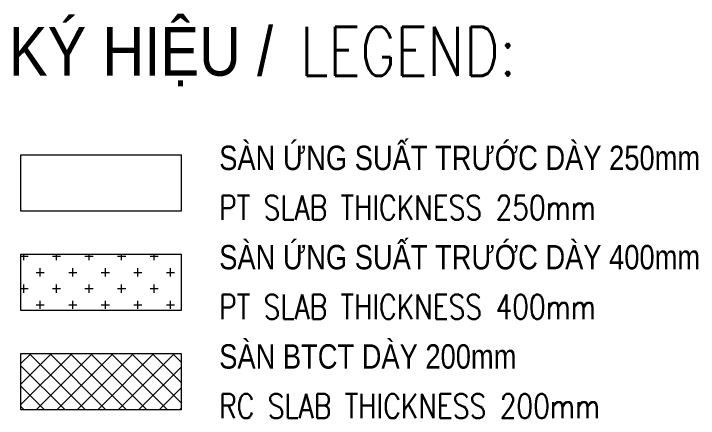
# Model space of a CAD drawing. Header units: millimetres. Extents: x -179076 to 505271, y -26127 to 124331.
# Drawn here: x 365717 to 376230, y 16507 to 22726 of the extents above; entities that cross this region are included whole.
import ezdxf
from ezdxf.enums import TextEntityAlignment as Align

# ---------------------------------------------------------------- set-up
doc = ezdxf.new("R2010")
doc.units = ezdxf.units.MM
for name, color, linetype, lineweight in [('NDC_S_CONTINUOUS', 3, 'Continuous', 20), ('NDC_S_ENG TEXT', 2, 'Continuous', 20), ('NDC_S_HATCH MATERIAL', 8, 'Continuous', 13), ('NDC_S_VN TEXT', 7, 'Continuous', 20)]:
    doc.layers.add(name, color=color, linetype=linetype, lineweight=lineweight)
doc.styles.add('NDC_EN TXT', font='romans.shx', dxfattribs={"width": 0.8})
doc.styles.add('NDC_VIE TXT', font='arial.ttf', dxfattribs={"width": 0.8})

msp = doc.modelspace()

# ---------------------------------------------------------------- hatches: boundary and pattern name
at = {"layer": 'NDC_S_HATCH MATERIAL', "ltscale": 500}
h = msp.add_hatch(dxfattribs=at)
h.set_pattern_fill('CROSS', color=256, scale=1000, pattern_type=2)
h.set_pattern_definition([(0, (258311.36, 0), (250, 250), [125, -375]), (90, (258373.86, -62.5), (-250, 250), [125, -375])])
h.paths.add_polyline_path([(365828.7, 19030.1), (365828.7, 18166), (368287, 18166), (368287, 19030.1)])
h = msp.add_hatch(dxfattribs=at)
h.set_pattern_fill('ANSI37', color=256, scale=70)
h.set_pattern_definition([(45, (260833.3, -1212.4), (-157.1545, 157.1545), []), (135, (260833.3, -1212.4), (-157.1545, -157.1545), [])])
h.paths.add_polyline_path([(365828.7, 17504.1), (365828.7, 16640), (368287, 16640), (368287, 17504.1)])

# ---------------------------------------------------------------- linework, layer by layer
at = {"layer": 'NDC_S_CONTINUOUS'}
for points in [[(365828.7, 20556.1), (368287, 20556.1), (368287, 19692), (365828.7, 19692)], [(365828.7, 19030.1), (368287, 19030.1), (368287, 18166), (365828.7, 18166)], [(365828.7, 17504.1), (368287, 17504.1), (368287, 16640), (365828.7, 16640)]]:
    msp.add_lwpolyline(points, close=True, dxfattribs=at)

# ---------------------------------------------------------------- texts
at = {"layer": 'NDC_S_ENG TEXT', "attachment_point": 1, "line_spacing_factor": 0.7, "style": 'NDC_EN TXT'}
for s, insert, char_height in [('LEGEND:', (370115.6, 22523.6), 750), ('PT SLAB THICKNESS 250mm', (368872.9, 19934.3), 375), ('PT SLAB THICKNESS 400mm', (368872.9, 18408.3), 375), ('RC SLAB THICKNESS 200mm', (368872.9, 16882.3), 375)]:
    msp.add_mtext_dynamic_manual_height_columns(s, width=11151.525, gutter_width=10, heights=[0], dxfattribs=dict(at, insert=insert, char_height=char_height))
at = {"layer": 'NDC_S_VN TEXT', "style": 'NDC_VIE TXT', "width": 0.85}
msp.add_text('KÝ HIỆU /', height=750, dxfattribs=at).set_placement((365643.5, 22523.6), align=Align.TOP_LEFT)
at = {"layer": 'NDC_S_VN TEXT', "char_height": 375, "attachment_point": 1, "style": 'NDC_VIE TXT'}
for s, insert in [('SÀN ỨNG SUẤT TRƯỚC DÀY 250mm', (368872.9, 20697.7)), ('SÀN ỨNG SUẤT TRƯỚC DÀY 400mm', (368872.9, 19171.7)), ('SÀN BTCT DÀY 200mm', (368872.9, 17645.7))]:
    msp.add_mtext_dynamic_manual_height_columns(s, width=8485.707, gutter_width=10, heights=[0], dxfattribs=dict(at, insert=insert))

doc.saveas('drawing.dxf')
